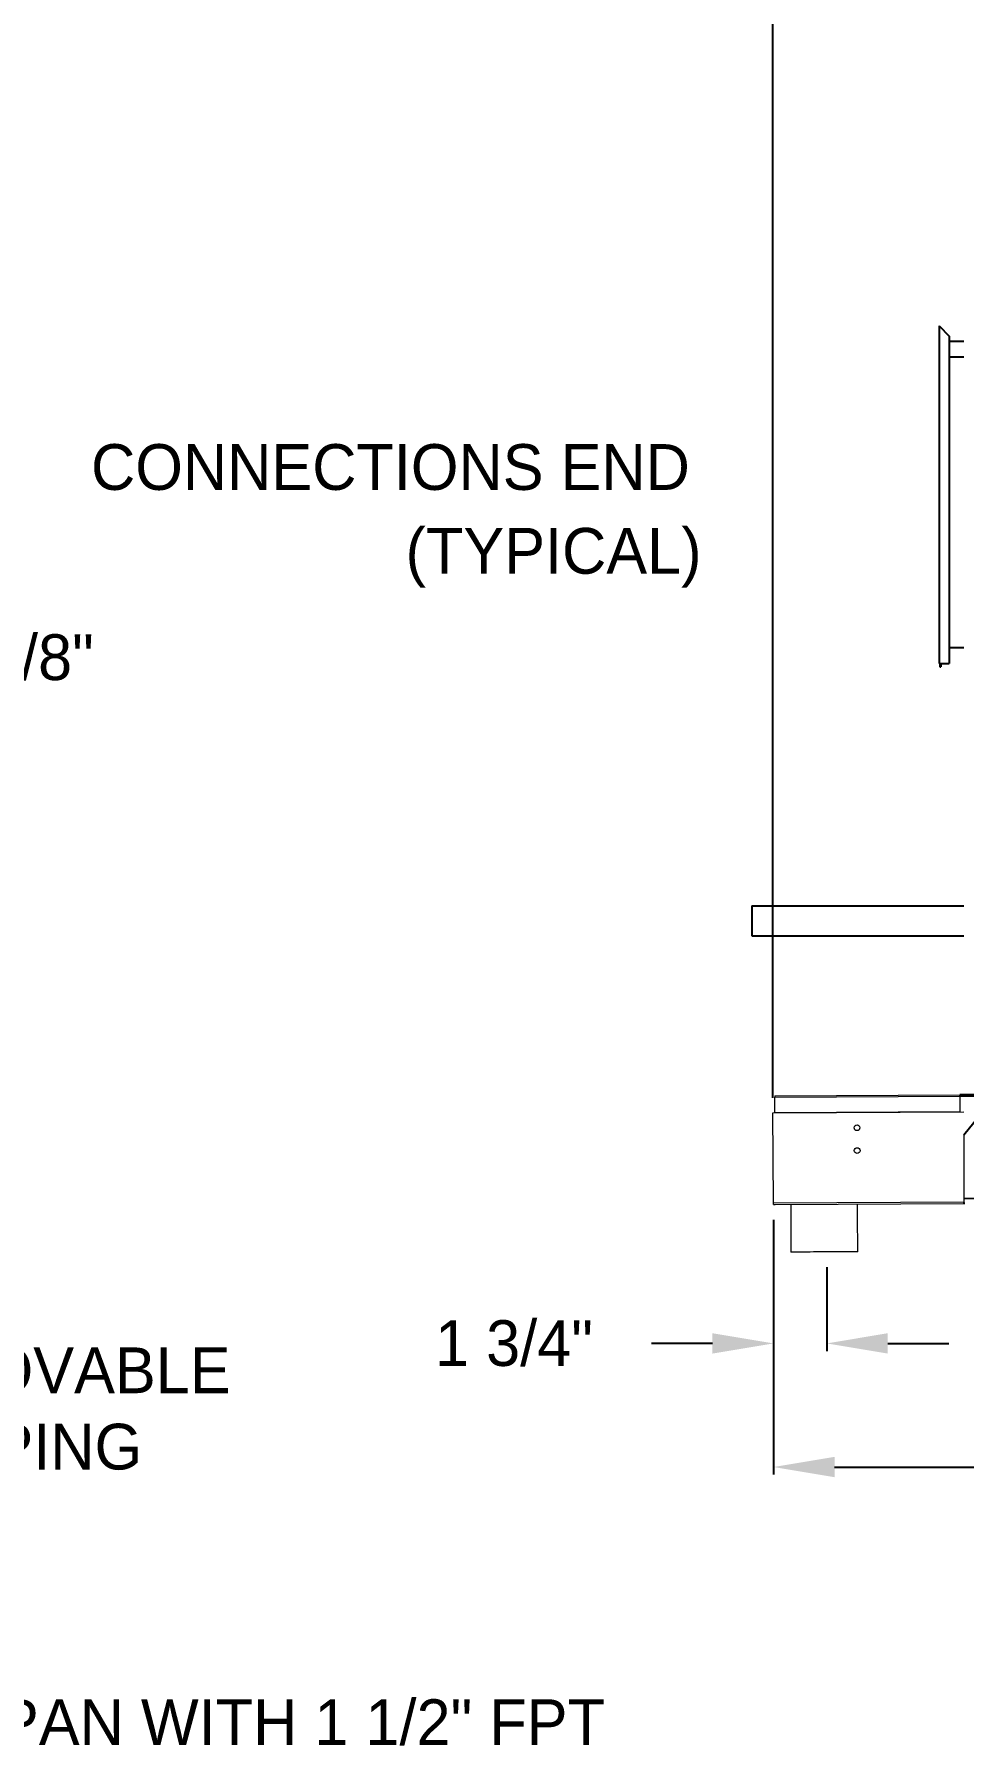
# Model space of a CAD drawing. Extents: x 6 to 271, y -23 to 146.
# Drawn here: x 66.1 to 96.5, y 25.7 to 81.7 of the extents above; entities that cross this region are included whole.
import ezdxf

# ---------------------------------------------------------------- set-up
doc = ezdxf.new("R2010")
doc.units = 0
doc.header["$MEASUREMENT"] = 0
doc.layers.get('0').update_dxf_attribs({"linetype": 'CONTINUOUS'})
doc.layers.get('Defpoints').update_dxf_attribs({"linetype": 'CONTINUOUS'})
doc.dimstyles.get("Standard").update_dxf_attribs({"dimtxt": 1.5, "dimasz": 2, "dimexe": 0.25, "dimexo": 0.5, "dimgap": 0.75, "dimtad": 0, "dimtih": 1, "dimtoh": 1, "dimdec": 4, "dimzin": 0, "dimdsep": 46, "dimlunit": 5, "dimtxsty": 'STANDARD', "dimcen": 0.125, "dimclrd": 1, "dimclre": 1, "dimclrt": 1, "dimadec": 0, "dimazin": 0, "dimtfac": 1, "dimtdec": 4, "dimtofl": 0, "dimtmove": 0, "dimatfit": 3, "dimfxl": 1, "dimfrac": 2, "dimtolj": 1, "dimtzin": 0, "dimarcsym": 0})

# ---------------------------------------------------------------- blocks, each defined once
blk = doc.blocks.new('*D30')
at = {"color": 7, "lineweight": -2}
for p, q in [((265.292, 43.996), (265.292, 34.557)), ((90.295, 42.907), (90.295, 34.557)), ((92.295, 34.807), (174.794, 34.807)), ((263.292, 34.807), (180.794, 34.807))]:
    blk.add_line(p, q, dxfattribs=at)
at = {"color": 7}
for points in [[(92.295, 35.141), (92.295, 34.474), (90.295, 34.807)], [(263.292, 35.141), (263.292, 34.474), (265.292, 34.807)]]:
    blk.add_solid(points, dxfattribs=at)
at = {"layer": 'Defpoints', "color": 0}
for p in [(265.292, 44.496), (90.295, 43.407), (265.292, 34.807)]:
    blk.add_point(p, dxfattribs=at)
at = {"color": 7, "insert": (177.794, 34.807), "char_height": 1.5, "attachment_point": 5}
blk.add_mtext('\\A1;175"', dxfattribs=at)
blk = doc.blocks.new('*D31')
at = {"color": 7, "lineweight": -2}
for p, q in [((90.277, 87.098), (87.629, 87.098)), ((90.277, 46.907), (90.277, 87.348)), ((95.777, 87.098), (92.277, 87.098)), ((97.777, 77.078), (97.777, 87.348))]:
    blk.add_line(p, q, dxfattribs=at)
at = {"color": 7}
for points in [[(92.277, 87.431), (92.277, 86.764), (90.277, 87.098)], [(95.777, 87.431), (95.777, 86.764), (97.777, 87.098)]]:
    blk.add_solid(points, dxfattribs=at)
at = {"layer": 'Defpoints', "color": 0}
for p in [(97.777, 87.098), (97.777, 76.578), (90.277, 46.407)]:
    blk.add_point(p, dxfattribs=at)
at = {"color": 7, "insert": (83.129, 87.098), "char_height": 1.5, "attachment_point": 5}
blk.add_mtext('\\A1;7 1/2"', dxfattribs=at)
blk = doc.blocks.new('*D37')
at = {"color": 7, "lineweight": -2}
for p, q in [((90.295, 42.407), (90.295, 38.607)), ((92.039, 41.355), (92.039, 38.607)), ((88.295, 38.857), (86.295, 38.857)), ((94.039, 38.857), (96.039, 38.857))]:
    blk.add_line(p, q, dxfattribs=at)
at = {"color": 7}
for points in [[(88.295, 39.191), (88.295, 38.524), (90.295, 38.857)], [(94.039, 39.191), (94.039, 38.524), (92.039, 38.857)]]:
    blk.add_solid(points, dxfattribs=at)
at = {"layer": 'Defpoints', "color": 0}
for p in [(90.295, 42.907), (92.039, 41.855), (90.295, 38.857)]:
    blk.add_point(p, dxfattribs=at)
at = {"color": 7, "insert": (81.795, 38.857), "char_height": 1.5, "attachment_point": 5}
blk.add_mtext('\\A1;1 3/4"', dxfattribs=at)

msp = doc.modelspace()

# ---------------------------------------------------------------- linework, layer by layer
at = {"color": 7, "ltscale": 7}
for p, q in [((95.71559, 72.19068), (95.71559, 61.12818)), ((95.71559, 72.19068), (96.04705, 71.85922)), ((96.04705, 71.85922), (96.04705, 61.12818)), ((96.5267, 71.67548), (96.04705, 71.67548)), ((96.04705, 71.17548), (96.5267, 71.17548)), ((95.71559, 61.12818), (96.04705, 61.12818)), ((95.74684, 61.12818), (95.74684, 61.01923)), ((95.77809, 61.12818), (95.77809, 61.01923)), ((96.5267, 61.64423), (96.04705, 61.64423)), ((95.74684, 61.01923), (95.77809, 61.01923))]:
    msp.add_line(p, q, dxfattribs=at)
at = {"color": 7}
for p, q in [((89.58951, 53.19111), (96.5267, 53.19111)), ((89.58951, 53.19111), (89.58951, 52.21168)), ((89.58951, 52.21168), (96.5267, 52.21168))]:
    msp.add_line(p, q, dxfattribs=at)
at = {"color": 0}
for p, q in [((260.14511, 48.01833), (96.39827, 47.00125)), ((96.39854, 46.95706), (195.64663, 47.57352)), ((96.39827, 47.00125), (96.39854, 46.95706)), ((97.13724, 46.42989), (96.5267, 45.68414)), ((99.0267, 43.63647), (96.5267, 43.59549)), ((96.5267, 43.47049), (96.5267, 43.41948))]:
    msp.add_line(p, q, dxfattribs=at)
at = {"color": 0, "linetype": 'Continuous', "lineweight": 15}
for p, q in [((90.33588, 46.9636), (96.39827, 47.00125)), ((90.33588, 46.9636), (90.33615, 46.9194)), ((90.33615, 46.9194), (96.39854, 46.95706)), ((90.33934, 46.40768), (90.33615, 46.9194)), ((96.39854, 46.95706), (96.39827, 47.00125)), ((96.39854, 46.95706), (96.40172, 46.44534)), ((90.27684, 46.40659), (96.5267, 46.44541)), ((90.29516, 43.45764), (90.27684, 46.40659)), ((96.40172, 46.44534), (90.33934, 46.40768)), ((96.40172, 46.44463), (96.40172, 46.44534)), ((96.5267, 45.68414), (96.5267, 43.47049)), ((90.29516, 43.45764), (96.5267, 43.49635)), ((90.29547, 43.40664), (90.34648, 43.40696)), ((90.34648, 43.40696), (96.5267, 43.44535))]:
    msp.add_line(p, q, dxfattribs=at)
at = {"color": 0, "linetype": 'Continuous', "lineweight": 15, "flags": 128}
for points in [[(92.22373, 41.85609), (92.10098, 41.85533), (91.97641, 41.85455), (91.85164, 41.85378), (91.72831, 41.85301), (91.60802, 41.85227), (91.49233, 41.85155), (91.38276, 41.85087), (91.28074, 41.85023), (91.18759, 41.84966), (91.10452, 41.84914), (91.03263, 41.84869), (90.97283, 41.84832), (90.92594, 41.84803), (90.89253, 41.84782), (90.87307, 41.8477), (90.86767, 41.84767)], [(93.05513, 41.86126), (93.0523, 41.86124), (93.03623, 41.86114), (93.00614, 41.86095), (92.96243, 41.86068), (92.90568, 41.86033), (92.83661, 41.8599), (92.75613, 41.8594), (92.6653, 41.85883), (92.56528, 41.85821), (92.4574, 41.85754), (92.34305, 41.85683), (92.22373, 41.85609)]]:
    msp.add_lwpolyline(points, dxfattribs=at)
at = {"color": 0, "linetype": 'Continuous', "lineweight": 15}
for centre in [(93.02989, 45.92368), (93.03455, 45.17369)]:
    msp.add_circle(centre, 0.09375, dxfattribs=at)
for centre, radius, start, end in [((90.35356, 46.40752), 0.01423, 179.336788, 182.184671), ((83.16415, 43.38883), 7.13134, 0.143115, 0.552872)]:
    msp.add_arc(centre, radius, start, end, dxfattribs=at)
for points in [[(90.85796, 43.41014), (90.86767, 41.84767)], [(93.05513, 41.86126), (93.04542, 43.42373)]]:
    msp.add_open_spline(points, degree=1, dxfattribs=at)

# ---------------------------------------------------------------- texts
at = {"color": 0, "char_height": 1.5}
for s, insert, attachment_point in [('CONNECTIONS END', (67.94108, 68.31882), 1), ('(TYPICAL)', (78.24287, 65.57269), 1), ('33 5/8"', (64.88799, 61.32818), 5), ('REMOVABLE\\PSHIPPING\\PLEG', (60.02963, 38.72569), 1), ('DRAIN PAN WITH 1 1/2" FPT', (58.09359, 27.19656), 1)]:
    msp.add_mtext(s, dxfattribs=dict(at, insert=insert, attachment_point=attachment_point))

# ---------------------------------------------------------------- dimensions: what is measured, and where the dimension line sits
at = {"color": 0}
dim = msp.add_linear_dim(base=(97.7767, 87.09757), p1=(90.27684, 46.40659), p2=(97.7767, 76.57818), dimstyle='Standard', override={"dimpost": '"', "dimclrd": 7, "dimclre": 7, "dimclrt": 7}, dxfattribs=at)
dim.commit()
dim.dimension.update_dxf_attribs({"geometry": '*D31', "text_midpoint": (83.12898, 87.09757), "dimtype": 160})
for base, p1, p2, picture, middle in [((265.29209, 34.80737), (90.29547, 43.40664), (265.29209, 44.49603), '*D30', (177.79378, 34.80737)), ((90.29547, 38.85739), (92.03869, 41.85494), (90.29547, 42.90664), '*D37', (81.79547, 38.85739))]:
    dim = msp.add_linear_dim(base=base, p1=p1, p2=p2, dimstyle='Standard', override={"dimpost": '"', "dimclrd": 7, "dimclre": 7, "dimclrt": 7}, dxfattribs=at)
    dim.commit()
    dim.dimension.update_dxf_attribs({"geometry": picture, "text_midpoint": middle})

# ---------------------------------------------------------------- leaders
at = {"color": 0, "annotation_type": 0, "has_hookline": 1, "hookline_direction": 0, "text_width": 35}
msp.add_leader([(41.36243, 41.79543), (53.16128, 28.93627), (55.34359, 26.44656), (57.34359, 26.44656)], dimstyle='Standard', override={"dimclrd": 7, "dimclre": 7, "dimclrt": 7}, dxfattribs=at)

doc.saveas('drawing.dxf')
